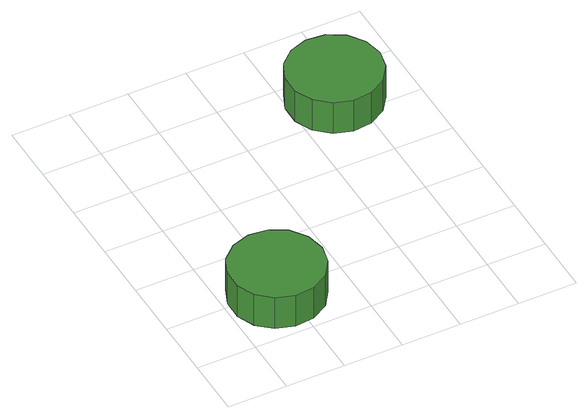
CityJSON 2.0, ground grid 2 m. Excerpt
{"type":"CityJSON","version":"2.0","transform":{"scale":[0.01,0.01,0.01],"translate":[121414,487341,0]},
"CityObjects":{
"tree1":{"type":"SolitaryVegetationObject","attributes":{"function":"something"},"geometry":[{"type":"MultiSurface","lod":"1","boundaries":[[[0,1,2,3,4,5,6,7,8,9,10,11,12,13,14]],[[15,16,17,18,19,20,21,22,23,24,25,26,27,28,29]],[[0,29,28,1]],[[1,28,27,2]],[[2,27,26,3]],[[3,26,25,4]],[[4,25,24,5]],[[5,24,23,6]],[[6,23,22,7]],[[7,22,21,8]],[[8,21,20,9]],[[9,20,19,10]],[[10,19,18,11]],[[11,18,17,12]],[[12,17,16,13]],[[13,16,15,14]],[[14,15,29,0]]]}]},
"tree2":{"type":"SolitaryVegetationObject","attributes":{"function":"something"},"geometry":[{"type":"MultiSurface","lod":"1","boundaries":[[[30,31,32,33,34,35,36,37,38,39,40,41,42,43,44]],[[45,46,47,48,49,50,51,52,53,54,55,56,57,58,59]],[[30,59,58,31]],[[31,58,57,32]],[[32,57,56,33]],[[33,56,55,34]],[[34,55,54,35]],[[35,54,53,36]],[[36,53,52,37]],[[37,52,51,38]],[[38,51,50,39]],[[39,50,49,40]],[[40,49,48,41]],[[41,48,47,42]],[[42,47,46,43]],[[43,46,45,44]],[[44,45,59,30]]]}]}
},
"vertices":[
[328,183,183],[314,247,183],[276,300,183],[220,332,183],[155,339,183],[93,319,183],[44,275,183],[18,216,183],[18,150,183],[44,91,183],[93,47,183],[155,27,183],[220,34,183],[276,66,183],[314,119,183],[314,119,58],[276,66,58],[220,34,58],[155,27,58],[93,47,58],[44,91,58],[18,150,58],[18,216,58],[44,275,58],[93,319,58],[155,339,58],[220,332,58],[276,300,58],[314,247,58],[328,183,58],
[898,880,188],[884,944,188],[846,997,188],[790,1029,188],[725,1036,188],[663,1016,188],[614,972,188],[588,913,188],[588,847,188],[614,788,188],[663,744,188],[725,724,188],[790,731,188],[846,763,188],[884,816,188],[884,816,63],[846,763,63],[790,731,63],[725,724,63],[663,744,63],[614,788,63],[588,847,63],[588,913,63],[614,972,63],[663,1016,63],[725,1036,63],[790,1029,63],[846,997,63],[884,944,63],[898,880,63]
]}
